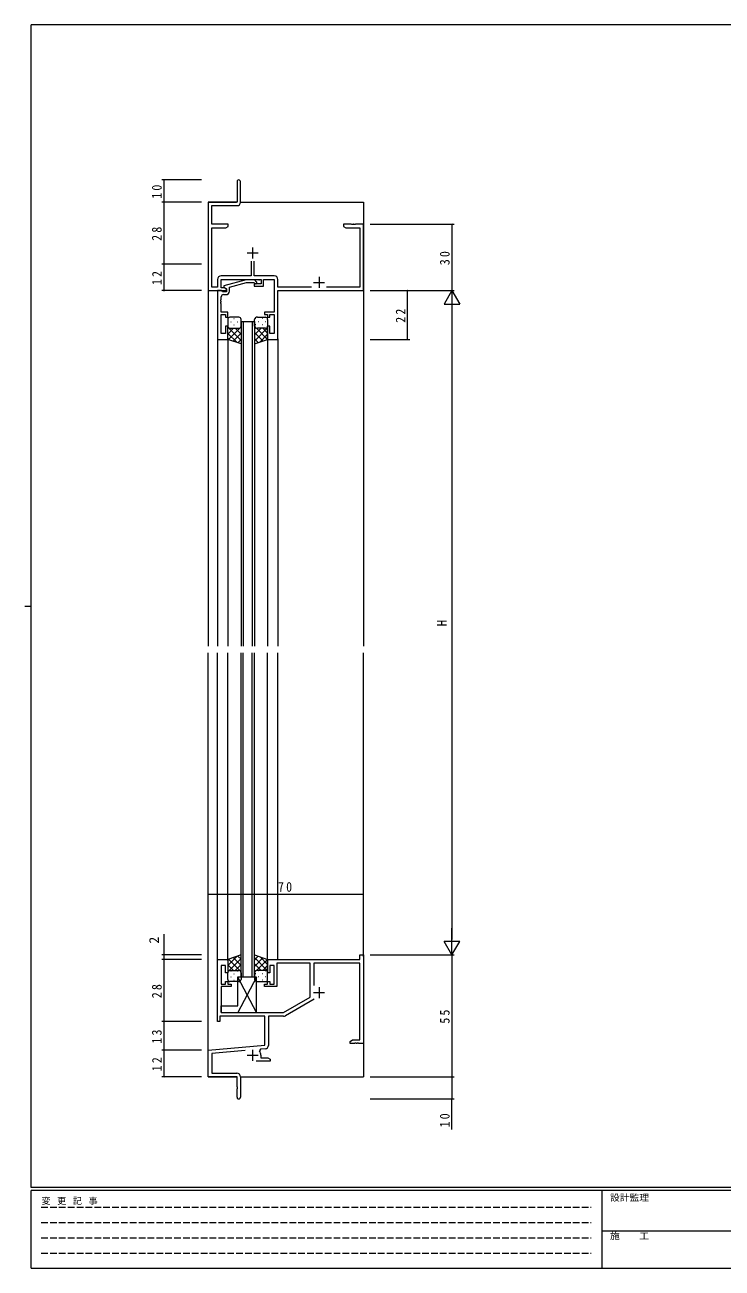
# Model space of a CAD drawing. Units: millimetres on the paper. Extents: x -420 to 373, y -297 to 267.
# Drawn here: x -420 to -106, y -297 to 264 of the extents above; entities that cross this region are included whole.
import ezdxf
from ezdxf.enums import TextEntityAlignment as Align

# ---------------------------------------------------------------- set-up
doc = ezdxf.new("R2010")
doc.units = ezdxf.units.MM
doc.linetypes.add('DASHED3', pattern=[4, 3, -1])
for name, color, linetype, lineweight in [('0-1_YKK_ZWAK', 7, 'Continuous', 9), ('0-3_YKK_11', 7, 'Continuous', 9), ('0-4_YKK_12', 2, 'Continuous', 9), ('0-5_YKK_13', 4, 'Continuous', 9), ('0-6_YKK_D', 6, 'Continuous', 9)]:
    doc.layers.add(name, color=color, linetype=linetype, lineweight=lineweight)
doc.styles.add('ＭＳ ゴシック', font='')
doc.styles.get('ＭＳ ゴシック').set_extended_font_data('MS Gothic')

msp = doc.modelspace()

# ---------------------------------------------------------------- linework, layer by layer
at = {"layer": '0-1_YKK_ZWAK'}
for p, q in [((-417.7, -260.6), (-417.7, 264.4)), ((352.3, 264.4), (-417.7, 264.4)), ((-420.5, 1.9), (-417.7, 1.9)), ((352.3, -260.6), (-417.7, -260.6)), ((-417.7, -297), (-417.7, -262)), ((314.5, -262), (-417.7, -262)), ((-160.1, -262), (-160.1, -297)), ((-160.1, -280.199), (-31.3, -280.199)), ((-417.7, -297), (314.5, -297))]:
    msp.add_line(p, q, dxfattribs=at)
at = {"layer": '0-1_YKK_ZWAK', "linetype": 'DASHED3'}
for p, q in [((-413.101, -269.512), (-164.909, -269.512)), ((-413.101, -276.441), (-164.909, -276.441)), ((-413.101, -283.37), (-164.909, -283.37)), ((-413.101, -290.298), (-164.909, -290.298))]:
    msp.add_line(p, q, dxfattribs=at)
at = {"layer": '0-3_YKK_11'}
for p, q in [((-324.7, 193.65), (-324.7, 184.4)), ((-323.2, 184.27), (-323.2, 193.65)), ((-337.7, 184.4), (-337.7, 144.4)), ((-324.7, 184.4), (-337.7, 184.4)), ((-336.07, 182.77), (-324.7, 182.77)), ((-336.07, 174.4), (-336.07, 182.77)), ((-328.7, 174.4), (-336.07, 174.4)), ((-328.7, 173.4), (-328.7, 174.4)), ((-276.7, 174.4), (-276.7, 173.4)), ((-273.158, 174.4), (-276.7, 174.4)), ((-272.975, 174.28), (-273.158, 174.4)), ((-272.425, 174.28), (-272.975, 174.28)), ((-272.242, 174.4), (-272.425, 174.28)), ((-272.158, 174.4), (-272.242, 174.4)), ((-271.975, 174.28), (-272.158, 174.4)), ((-271.425, 174.28), (-271.975, 174.28)), ((-271.242, 174.4), (-271.425, 174.28)), ((-267.7, 174.4), (-271.242, 174.4)), ((-267.7, 144.4), (-267.7, 174.4)), ((-336.07, 172.77), (-329.791, 172.77)), ((-336.07, 146.03), (-336.07, 172.77)), ((-329.791, 172.77), (-328.7, 173.4)), ((-276.7, 173.4), (-275.609, 172.77)), ((-275.609, 172.77), (-269.33, 172.77)), ((-269.33, 172.77), (-269.33, 146.03)), ((-317.7, 163.9), (-317.7, 158.9)), ((-320.2, 161.4), (-315.2, 161.4)), ((-318.35, 157.7), (-318.35, 151.03)), ((-317.05, 151.03), (-317.05, 157.7)), ((-333.5, 146.03), (-336.07, 146.03)), ((-333.5, 149.43), (-333.5, 146.03)), ((-318.35, 151.03), (-331.9, 151.03)), ((-331.87, 149.4), (-313.8, 149.4)), ((-331.87, 145.7), (-331.87, 149.4)), ((-320.597, 149.2), (-330.7, 146.493)), ((-330.7, 146.493), (-330.7, 145.893)), ((-328.2, 145.92), (-320.439, 148)), ((-316.651, 149.2), (-320.597, 149.2)), ((-320.439, 148), (-317.148, 148)), ((-317.148, 148), (-316.724, 147.576)), ((-307.9, 151.03), (-317.05, 151.03)), ((-317, 147.4), (-317, 146.4)), ((-313.8, 147.4), (-317, 147.4)), ((-317, 146.4), (-312.8, 146.4)), ((-315.876, 148.424), (-316.651, 149.2)), ((-313.8, 149.4), (-313.8, 147.4)), ((-312.8, 149.4), (-307.93, 149.4)), ((-312.8, 146.4), (-312.8, 149.4)), ((-307.93, 149.4), (-307.93, 134.6)), ((-306.3, 146.03), (-306.3, 149.43)), ((-291.05, 146.03), (-306.3, 146.03)), ((-290.2, 148.1), (-285.2, 148.1)), ((-287.7, 150.6), (-287.7, 145.6)), ((-269.33, 146.03), (-284.35, 146.03)), ((-337.7, 144.4), (-329.5, 144.4)), ((-331.8, 144.4), (-333.5, 144.4)), ((-333.5, 144.4), (-333.5, 122.4)), ((-331.99, 140.175), (-331.87, 140.358)), ((-330.366, 145.7), (-331.87, 145.7)), ((-331.87, 140.358), (-331.87, 141.6)), ((-331.5, 144.1), (-331.8, 144.4)), ((-331.3, 143.9), (-331.5, 144.1)), ((-329.5, 143.9), (-331.3, 143.9)), ((-330.87, 142.6), (-329.7, 142.6)), ((-330.7, 145.893), (-329.5, 145.2)), ((-329.5, 145.2), (-330.366, 145.7)), ((-329.5, 145.2), (-329.5, 143.9)), ((-329.5, 144.4), (-329.5, 145.2)), ((-328.2, 144.1), (-328.2, 145.92)), ((-306.3, 144.4), (-267.7, 144.4)), ((-306.3, 122.4), (-306.3, 144.4)), ((-331.99, 139.625), (-331.99, 140.175)), ((-331.87, 139.442), (-331.99, 139.625)), ((-331.99, 139.175), (-331.87, 139.358)), ((-331.99, 138.625), (-331.99, 139.175)), ((-331.87, 138.442), (-331.99, 138.625)), ((-331.87, 139.358), (-331.87, 139.442)), ((-331.87, 134.6), (-331.87, 138.442)), ((-328.9, 134.6), (-331.87, 134.6)), ((-331.87, 133.6), (-329.9, 133.6)), ((-331.87, 125.1), (-331.87, 133.6)), ((-329.9, 133.6), (-329.9, 132.4)), ((-329.9, 132.4), (-328.9, 132.4)), ((-328.9, 132.4), (-328.9, 134.6)), ((-312.4, 134.6), (-312.4, 133.6)), ((-307.93, 134.6), (-312.4, 134.6)), ((-312.4, 133.6), (-310.9, 133.6)), ((-310.9, 133.6), (-310.9, 132.4)), ((-310.9, 132.4), (-309.9, 132.4)), ((-309.9, 133.6), (-307.93, 133.6)), ((-309.9, 132.4), (-309.9, 133.6)), ((-307.93, 133.6), (-307.93, 125.1)), ((-329.9, 125.1), (-331.87, 125.1)), ((-329.9, 128.4), (-329.9, 125.1)), ((-328.9, 128.4), (-329.9, 128.4)), ((-328.9, 122.4), (-328.9, 128.4)), ((-310.9, 128.4), (-310.9, 122.4)), ((-309.9, 128.4), (-310.9, 128.4)), ((-309.9, 125.1), (-309.9, 128.4)), ((-307.93, 125.1), (-309.9, 125.1)), ((-333.5, 122.4), (-328.9, 122.4)), ((-310.9, 122.4), (-306.3, 122.4)), ((-269.33, -155.6), (-267.7, -155.6)), ((-269.33, -157.6), (-269.33, -155.6)), ((-267.7, -155.6), (-267.7, -195.6)), ((-333.5, -157.6), (-328.9, -157.6)), ((-333.5, -185.6), (-333.5, -157.6)), ((-331.87, -160.3), (-331.87, -168.8)), ((-329.9, -160.3), (-331.87, -160.3)), ((-329.9, -163.6), (-329.9, -160.3)), ((-328.9, -157.6), (-328.9, -163.6)), ((-310.9, -157.6), (-269.33, -157.6)), ((-310.9, -163.6), (-310.9, -157.6)), ((-309.9, -160.3), (-309.9, -163.6)), ((-307.9, -160.3), (-309.9, -160.3)), ((-307.9, -168.8), (-307.9, -160.3)), ((-306.7, -159.23), (-306.7, -169.8)), ((-291.7, -159.23), (-306.7, -159.23)), ((-291.7, -174.672), (-291.7, -159.23)), ((-290.07, -159.23), (-290.07, -169.407)), ((-269.33, -159.23), (-290.07, -159.23)), ((-269.33, -193.97), (-269.33, -159.23)), ((-328.9, -163.6), (-329.9, -163.6)), ((-329.9, -167.6), (-328.9, -167.6)), ((-329.9, -168.8), (-329.9, -167.6)), ((-328.9, -167.6), (-328.9, -168.8)), ((-309.9, -163.6), (-310.9, -163.6)), ((-310.9, -167.6), (-309.9, -167.6)), ((-310.9, -168.8), (-310.9, -167.6)), ((-309.9, -167.6), (-309.9, -168.8)), ((-331.87, -168.8), (-329.9, -168.8)), ((-331.87, -169.8), (-331.87, -181.6)), ((-327.4, -169.8), (-331.87, -169.8)), ((-328.9, -168.8), (-327.4, -168.8)), ((-327.4, -168.8), (-327.4, -169.8)), ((-312.4, -168.8), (-310.9, -168.8)), ((-312.4, -169.8), (-312.4, -168.8)), ((-306.7, -169.8), (-312.4, -169.8)), ((-309.9, -168.8), (-307.9, -168.8)), ((-290.2, -172.6), (-285.2, -172.6)), ((-287.7, -170.1), (-287.7, -175.1)), ((-303.7, -181.6), (-291.7, -174.672)), ((-289.958, -175.548), (-302.892, -183.016)), ((-332.5, -183.23), (-332.5, -185.6)), ((-312.2, -183.23), (-332.5, -183.23)), ((-331.87, -181.6), (-303.7, -181.6)), ((-312.2, -196.369), (-312.2, -183.23)), ((-310.57, -183.23), (-310.57, -196.397)), ((-303.692, -183.23), (-310.57, -183.23)), ((-332.5, -185.6), (-333.5, -185.6)), ((-337.7, -198.6), (-312.2, -196.369)), ((-273.7, -194.6), (-272.609, -193.97)), ((-273.7, -195.6), (-273.7, -194.6)), ((-271.658, -195.6), (-273.7, -195.6)), ((-272.609, -193.97), (-269.33, -193.97)), ((-271.475, -195.48), (-271.658, -195.6)), ((-270.925, -195.48), (-271.475, -195.48)), ((-270.742, -195.6), (-270.925, -195.48)), ((-270.658, -195.6), (-270.742, -195.6)), ((-270.475, -195.48), (-270.658, -195.6)), ((-269.925, -195.48), (-270.475, -195.48)), ((-269.742, -195.6), (-269.925, -195.48)), ((-267.7, -195.6), (-269.742, -195.6)), ((-337.7, -210.6), (-337.7, -198.6)), ((-321.07, -198.781), (-336.07, -200.094)), ((-336.07, -200.094), (-336.07, -208.97)), ((-320.2, -200.9), (-315.2, -200.9)), ((-317.7, -198.4), (-317.7, -203.4)), ((-314.18, -198.179), (-314.561, -198.941)), ((-312.031, -197.99), (-314.18, -198.179)), ((-314, -200.9), (-314, -201.97)), ((-314, -201.97), (-310.791, -201.97)), ((-310.791, -201.97), (-309.7, -202.6)), ((-309.7, -203.6), (-316.05, -203.6)), ((-309.7, -202.6), (-309.7, -203.6)), ((-324.7, -210.6), (-337.7, -210.6)), ((-336.07, -208.97), (-324.8, -208.97)), ((-324.7, -215.142), (-324.7, -210.6)), ((-323.2, -210.57), (-323.2, -219.85)), ((-324.58, -215.325), (-324.7, -215.142)), ((-324.7, -216.058), (-324.58, -215.875)), ((-324.7, -219.85), (-324.7, -216.058)), ((-324.58, -215.875), (-324.58, -215.325))]:
    msp.add_line(p, q, dxfattribs=at)
for centre, radius, start, end in [((-323.95, 193.65), 0.75, 359.99998, 180), ((-324.7, 184.27), 1.5, 270, 359.99998), ((-331.9, 149.43), 1.6, 90, 179.99998), ((-316.3, 148), 0.6, 224.99998, 45), ((-307.9, 149.43), 1.6, 0, 89.99998), ((-330.87, 141.6), 1, 90, 179.99998), ((-329.7, 144.1), 1.5, 270, 359.99998), ((-303.692, -181.63), 1.6, 269.99997, 299.99997), ((-312.17, -196.397), 1.6, 275, 0), ((-317.7, -200.9), 3.7, 0, 31.9633), ((-324.8, -210.57), 1.6, 0, 89.99998), ((-323.95, -219.85), 0.75, 179.99998, 0)]:
    msp.add_arc(centre, radius, start, end, dxfattribs=at)
at = {"layer": '0-4_YKK_12'}
for p, q in [((-337.7, 184.4), (-325, 184.4)), ((-337.7, 184.4), (-337.7, -16.1)), ((-323.2, 184.4), (-267.7, 184.4)), ((-267.7, 184.4), (-267.7, -16.1)), ((-267.7, 174.4), (-267.7, 160.699)), ((-322.9, 130.4), (-322.9, -16.1)), ((-322.9, 130.4), (-316.9, 130.4)), ((-321.9, 130.4), (-321.9, -16.1)), ((-317.9, 130.4), (-317.9, -16.1)), ((-316.9, 130.4), (-316.9, -16.1)), ((-333.5, 122.7), (-333.5, -16.1)), ((-328.9, 122.9), (-328.9, -16.1)), ((-310.9, 122.7), (-310.9, -16.1)), ((-306.3, 122.7), (-306.3, -16.1)), ((-337.7, -210.6), (-337.7, -19.1)), ((-333.5, -157.9), (-333.5, -19.1)), ((-328.9, -158.1), (-328.9, -19.1)), ((-322.9, -165.6), (-322.9, -19.1)), ((-321.9, -165.6), (-321.9, -19.1)), ((-317.9, -165.6), (-317.9, -19.1)), ((-316.9, -165.6), (-316.9, -19.1)), ((-310.9, -157.9), (-310.9, -19.1)), ((-306.3, -157.6), (-306.3, -19.1)), ((-267.7, -155.6), (-267.7, -19.1)), ((-267.7, -157), (-267.7, -210.6)), ((-316.9, -165.6), (-322.9, -165.6)), ((-337.7, -210.6), (-325, -210.6)), ((-323.2, -210.6), (-267.7, -210.6))]:
    msp.add_line(p, q, dxfattribs=at)
at = {"layer": '0-5_YKK_13'}
for p, q in [((-328.9, 131.4), (-328.9, 128.4)), ((-323.9, 132.4), (-327.9, 132.4)), ((-327.58, 130.32), (-327.38, 130.32)), ((-326.165, 131.735), (-325.965, 131.735)), ((-324.55, 130.32), (-324.35, 130.32)), ((-323.135, 131.735), (-322.958, 131.735)), ((-322.9, 128.4), (-322.9, 131.4)), ((-316.9, 128.4), (-316.9, 131.4)), ((-316.265, 131.735), (-316.442, 131.735)), ((-315.5, 132.4), (-311.9, 132.4)), ((-314.85, 130.32), (-315.05, 130.32)), ((-313.235, 131.735), (-313.435, 131.735)), ((-311.82, 130.32), (-312.02, 130.32)), ((-310.9, 131.4), (-310.9, 128.4)), ((-328.9, 122.4), (-328.9, 128.4)), ((-328.9, 127.932), (-322.9, 121.932)), ((-328.715, 127.821), (-328.9, 127.637)), ((-326.308, 127.4), (-328.9, 124.808)), ((-328.9, 125.103), (-324.845, 121.048)), ((-322.9, 127.98), (-328.585, 122.295)), ((-327.9, 127.4), (-323.9, 127.4)), ((-327.9, 127.4), (-323.9, 127.4)), ((-327.58, 127.49), (-327.38, 127.49)), ((-322.9, 125.151), (-326.464, 121.588)), ((-326.165, 128.905), (-325.965, 128.905)), ((-325.54, 127.4), (-322.9, 124.76)), ((-324.55, 127.49), (-324.35, 127.49)), ((-323.135, 128.905), (-322.935, 128.905)), ((-323.105, 127.794), (-322.9, 127.589)), ((-322.9, 128.4), (-322.9, 120.4)), ((-316.9, 128.4), (-316.9, 120.4)), ((-316.9, 128.38), (-316.891, 128.371)), ((-316.403, 127.686), (-316.9, 127.189)), ((-310.9, 127.532), (-316.9, 121.532)), ((-313.86, 127.4), (-316.9, 124.36)), ((-316.9, 125.551), (-313.036, 121.688)), ((-316.265, 128.905), (-316.465, 128.905)), ((-315.989, 127.469), (-310.915, 122.395)), ((-311.9, 127.4), (-315.5, 127.4)), ((-311.9, 127.4), (-315.5, 127.4)), ((-314.85, 127.49), (-315.05, 127.49)), ((-310.9, 124.703), (-314.355, 121.248)), ((-313.235, 128.905), (-313.435, 128.905)), ((-313.092, 127.4), (-310.9, 125.208)), ((-311.82, 127.49), (-312.02, 127.49)), ((-310.95, 128.087), (-310.9, 128.037)), ((-310.9, 122.4), (-310.9, 128.4)), ((-322.9, 120.4), (-328.9, 122.4)), ((-322.9, 122.323), (-324.342, 120.881)), ((-316.9, 122.723), (-315.158, 120.981)), ((-316.9, 120.4), (-310.9, 122.4)), ((-322.9, -155.6), (-328.9, -157.6)), ((-328.9, -160.303), (-324.845, -156.248)), ((-328.9, -163.132), (-322.9, -157.132)), ((-322.9, -160.351), (-326.464, -156.788)), ((-322.9, -157.523), (-324.342, -156.081)), ((-322.9, -163.6), (-322.9, -155.6)), ((-316.9, -155.6), (-310.9, -157.6)), ((-316.9, -163.6), (-316.9, -155.6)), ((-316.9, -157.923), (-315.158, -156.181)), ((-310.9, -162.732), (-316.9, -156.732)), ((-316.9, -160.751), (-313.036, -156.888)), ((-310.9, -159.903), (-314.355, -156.448)), ((-328.9, -157.6), (-328.9, -163.6)), ((-326.308, -162.6), (-328.9, -160.008)), ((-322.9, -163.18), (-328.585, -157.495)), ((-327.9, -162.6), (-323.9, -162.6)), ((-327.9, -162.6), (-323.9, -162.6)), ((-327.58, -162.69), (-327.38, -162.69)), ((-325.54, -162.6), (-322.9, -159.96)), ((-324.55, -162.69), (-324.35, -162.69)), ((-323.105, -162.994), (-322.9, -162.789)), ((-313.86, -162.6), (-316.9, -159.56)), ((-316.403, -162.886), (-316.9, -162.389)), ((-315.989, -162.669), (-310.915, -157.595)), ((-311.9, -162.6), (-315.5, -162.6)), ((-311.9, -162.6), (-315.5, -162.6)), ((-314.85, -162.69), (-315.05, -162.69)), ((-313.092, -162.6), (-310.9, -160.408)), ((-311.82, -162.69), (-312.02, -162.69)), ((-310.9, -157.6), (-310.9, -163.6)), ((-328.715, -163.021), (-328.9, -162.837)), ((-328.9, -166.6), (-328.9, -163.6)), ((-323.9, -167.6), (-327.9, -167.6)), ((-327.58, -165.52), (-327.38, -165.52)), ((-326.165, -164.105), (-325.965, -164.105)), ((-326.165, -166.935), (-325.965, -166.935)), ((-324.55, -165.52), (-324.35, -165.52)), ((-315.87, -165.6), (-324.37, -181.6)), ((-315.87, -181.6), (-324.37, -165.6)), ((-324.37, -178.6), (-324.37, -165.6)), ((-323.135, -164.105), (-322.935, -164.105)), ((-323.135, -166.935), (-322.958, -166.935)), ((-322.9, -163.6), (-322.9, -166.6)), ((-316.9, -163.58), (-316.891, -163.571)), ((-316.9, -163.6), (-316.9, -166.6)), ((-316.265, -164.105), (-316.465, -164.105)), ((-316.265, -166.935), (-316.442, -166.935)), ((-315.5, -167.6), (-311.9, -167.6)), ((-314.85, -165.52), (-315.05, -165.52)), ((-313.235, -164.105), (-313.435, -164.105)), ((-313.235, -166.935), (-313.435, -166.935)), ((-311.82, -165.52), (-312.02, -165.52)), ((-310.95, -163.287), (-310.9, -163.237)), ((-310.9, -166.6), (-310.9, -163.6)), ((-331.87, -178.6), (-324.37, -178.6)), ((-331.87, -181.6), (-331.87, -178.6)), ((-331.87, -181.6), (-315.87, -181.6))]:
    msp.add_line(p, q, dxfattribs=at)
msp.add_lwpolyline([(-315.87, -181.6), (-315.87, -165.6), (-324.37, -165.6)], dxfattribs=at)
for centre, radius, start, end in [((-327.9, 131.4), 1, 90.00009, 180.00009), ((-323.9, 131.4), 1, 0.00009, 90.00009), ((-315.551, 130.991), 1.41, 87.93208, 163.1431), ((-311.9, 131.4), 1, 359.99989, 89.99989), ((-327.9, 128.4), 1, 180.00009, 270.00009), ((-327.9, 128.4), 1, 180.00009, 270.00009), ((-323.9, 128.4), 1, 270.00009, 0.00009), ((-323.9, 128.4), 1, 270.00009, 0.00009), ((-315.551, 128.809), 1.41, 196.85672, 272.06775), ((-315.551, 128.809), 1.41, 196.85672, 272.06775), ((-311.9, 128.4), 1, 269.99989, 359.99989), ((-311.9, 128.4), 1, 269.99989, 359.99989), ((-327.9, -163.6), 1, 89.99989, 179.99989), ((-327.9, -163.6), 1, 89.99989, 179.99989), ((-323.9, -163.6), 1, 359.99989, 89.99989), ((-323.9, -163.6), 1, 359.99989, 89.99989), ((-315.551, -164.009), 1.41, 87.93224, 163.14326), ((-315.551, -164.009), 1.41, 87.93224, 163.14326), ((-311.9, -163.6), 1, 0.00009, 90.00009), ((-311.9, -163.6), 1, 0.00009, 90.00009), ((-327.9, -166.6), 1, 179.99989, 269.99989), ((-323.9, -166.6), 1, 269.99989, 359.99989), ((-315.551, -166.191), 1.41, 196.85689, 272.0679), ((-311.9, -166.6), 1, 270.00009, 0.00009)]:
    msp.add_arc(centre, radius, start, end, dxfattribs=at)
at = {"layer": '0-6_YKK_D'}
for p, q in [((-340.7, 194.4), (-358.7, 194.4)), ((-357.7, 194.4), (-357.7, 184.4)), ((-345.111, 184.4), (-358.7, 184.4)), ((-340.7, 184.4), (-358.7, 184.4)), ((-357.7, 184.4), (-357.7, 156.4)), ((-264.7, 174.4), (-226.7, 174.4)), ((-227.7, 174.4), (-227.7, 144.4)), ((-340.7, 156.4), (-358.7, 156.4)), ((-340.7, 156.4), (-358.7, 156.4)), ((-357.7, 156.4), (-357.7, 144.4)), ((-340.7, 144.4), (-358.7, 144.4)), ((-264.7, 144.4), (-246.7, 144.4)), ((-264.7, 144.4), (-226.7, 144.4)), ((-264.7, 144.4), (-226.7, 144.4)), ((-247.7, 122.4), (-247.7, 144.4)), ((-227.7, 144.4), (-231.2, 138.338)), ((-227.7, 144.4), (-227.7, 132.276)), ((-227.7, 144.4), (-224.2, 138.338)), ((-231.2, 138.338), (-224.2, 138.338)), ((-227.7, 137.4), (-227.7, -148.6)), ((-264.7, 122.4), (-246.7, 122.4)), ((-337.7, -156.209), (-337.7, -127.107)), ((-337.7, -128.107), (-267.7, -128.107)), ((-267.7, -156.209), (-267.7, -127.107)), ((-227.7, -155.6), (-227.7, -143.476)), ((-224.2, -149.538), (-231.2, -149.538)), ((-227.7, -155.6), (-231.2, -149.538)), ((-227.7, -155.6), (-224.2, -149.538)), ((-340.7, -155.6), (-358.7, -155.6)), ((-264.7, -155.6), (-226.7, -155.6)), ((-264.7, -155.6), (-226.7, -155.6)), ((-227.7, -155.6), (-227.7, -210.6)), ((-340.7, -157.6), (-358.7, -157.6)), ((-340.7, -157.6), (-358.7, -157.6)), ((-357.7, -157.6), (-357.7, -185.6)), ((-340.7, -185.6), (-358.7, -185.6)), ((-340.7, -185.6), (-358.7, -185.6)), ((-357.7, -185.6), (-357.7, -198.6)), ((-340.7, -198.6), (-358.7, -198.6)), ((-340.7, -198.6), (-358.7, -198.6)), ((-357.7, -198.6), (-357.7, -210.6)), ((-340.7, -210.6), (-358.7, -210.6)), ((-264.7, -210.6), (-226.7, -210.6)), ((-264.7, -210.6), (-226.7, -210.6)), ((-227.7, -210.6), (-227.7, -220.6)), ((-264.7, -220.6), (-226.7, -220.6)), ((-227.7, -234.452), (-227.7, -220.6))]:
    msp.add_line(p, q, dxfattribs=at)
msp.add_lwpolyline([(-357.7, -146.2), (-357.7, -155.6), (-357.7, -157.6)], dxfattribs=at)
for centre, radius, start, end in [((-357.7, 194.4), 0.106, 90, 270), ((-357.7, 194.4), 0.106, 270, 90), ((-357.7, 184.4), 0.106, 90, 270), ((-357.7, 184.4), 0.106, 90, 270), ((-357.7, 184.4), 0.106, 270, 90), ((-357.7, 184.4), 0.106, 270, 90), ((-227.7, 174.4), 0.106, 90, 270), ((-227.7, 174.4), 0.106, 270, 90), ((-357.7, 156.4), 0.106, 90, 270), ((-357.7, 156.4), 0.106, 90, 270), ((-357.7, 156.4), 0.106, 270, 90), ((-357.7, 156.4), 0.106, 270, 90), ((-314.624, 149.5), 0.3, 224.99995, 269.99992), ((-357.7, 144.4), 0.106, 90, 270), ((-357.7, 144.4), 0.106, 270, 90), ((-247.7, 144.4), 0.106, 90, 270), ((-247.7, 144.4), 0.106, 270, 90), ((-247.7, 122.4), 0.106, 90, 270), ((-247.7, 122.4), 0.106, 270, 90), ((-337.7, -128.107), 0.106, 0, 180), ((-337.7, -128.107), 0.106, 180, 0), ((-267.7, -128.107), 0.106, 0, 180), ((-267.7, -128.107), 0.106, 180, 0), ((-357.7, -155.6), 0.106, 90, 270), ((-357.7, -155.6), 0.106, 270, 90), ((-357.7, -157.6), 0.106, 90, 270), ((-357.7, -157.6), 0.106, 90, 270), ((-357.7, -157.6), 0.106, 270, 90), ((-357.7, -157.6), 0.106, 270, 90), ((-357.7, -185.6), 0.106, 90, 270), ((-357.7, -185.6), 0.106, 90, 270), ((-357.7, -185.6), 0.106, 270, 90), ((-357.7, -185.6), 0.106, 270, 90), ((-357.7, -198.6), 0.106, 90, 270), ((-357.7, -198.6), 0.106, 90, 270), ((-357.7, -198.6), 0.106, 270, 90), ((-357.7, -198.6), 0.106, 270, 90), ((-357.7, -210.6), 0.106, 90, 270), ((-357.7, -210.6), 0.106, 270, 90), ((-227.7, -210.6), 0.106, 90, 270), ((-227.7, -210.6), 0.106, 90, 270), ((-227.7, -210.6), 0.106, 270, 90), ((-227.7, -210.6), 0.106, 270, 90), ((-227.7, -220.6), 0.106, 90, 270), ((-227.7, -220.6), 0.106, 270, 90)]:
    msp.add_arc(centre, radius, start, end, dxfattribs=at)

# ---------------------------------------------------------------- texts
at = {"layer": '0-1_YKK_ZWAK', "style": 'ＭＳ ゴシック', "width": 1.1}
for s, p in [('設計監理', (-156.331, -267.533)), ('施\u3000\u3000工', (-156.331, -284.854))]:
    msp.add_text(s, height=2.933, dxfattribs=at).set_placement(p, align=Align.BOTTOM_LEFT)
at = {"layer": '0-1_YKK_ZWAK', "insert": (-412.986, -268.447), "char_height": 2.933, "attachment_point": 7, "style": 'ＭＳ ゴシック'}
msp.add_mtext('\\T1.16;変\\~更\\~記\\~事', dxfattribs=at)
at = {"layer": '0-6_YKK_D', "color": 3, "style": 'ＭＳ ゴシック'}
for s, p in [('H', (-228.7, -7.2)), ('2', (-358.7, -150.4))]:
    msp.add_text(s, height=4.399, rotation=90, dxfattribs=at).set_placement(p, align=Align.BOTTOM_LEFT)
at = {"layer": '0-6_YKK_D', "color": 3, "char_height": 4.399, "attachment_point": 7, "rotation": 90, "style": 'ＭＳ ゴシック'}
for s, insert in [('\\T1.36;\\W0.9;10', (-358.7, 185.88)), ('\\T1.36;\\W0.9;28', (-358.7, 166.88)), ('\\T1.36;\\W0.9;30', (-228.7, 155.88)), ('\\T1.36;\\W0.9;12', (-358.7, 146.88)), ('\\T1.36;\\W0.9;22', (-248.7, 129.88)), ('\\T1.36;\\W0.9;28', (-358.7, -175.12)), ('\\T1.36;\\W0.9;55', (-228.7, -186.62)), ('\\T1.36;\\W0.9;13', (-358.7, -195.62)), ('\\T1.36;\\W0.9;12', (-358.7, -208.12)), ('\\T1.36;\\W0.9;10', (-228.7, -233.452))]:
    msp.add_mtext(s, dxfattribs=dict(at, insert=insert))
at = {"layer": '0-6_YKK_D', "color": 3, "insert": (-306.22, -127.107), "char_height": 4.399, "attachment_point": 7, "style": 'ＭＳ ゴシック'}
msp.add_mtext('\\T1.36;\\W0.9;70', dxfattribs=at)

doc.saveas('drawing.dxf')
